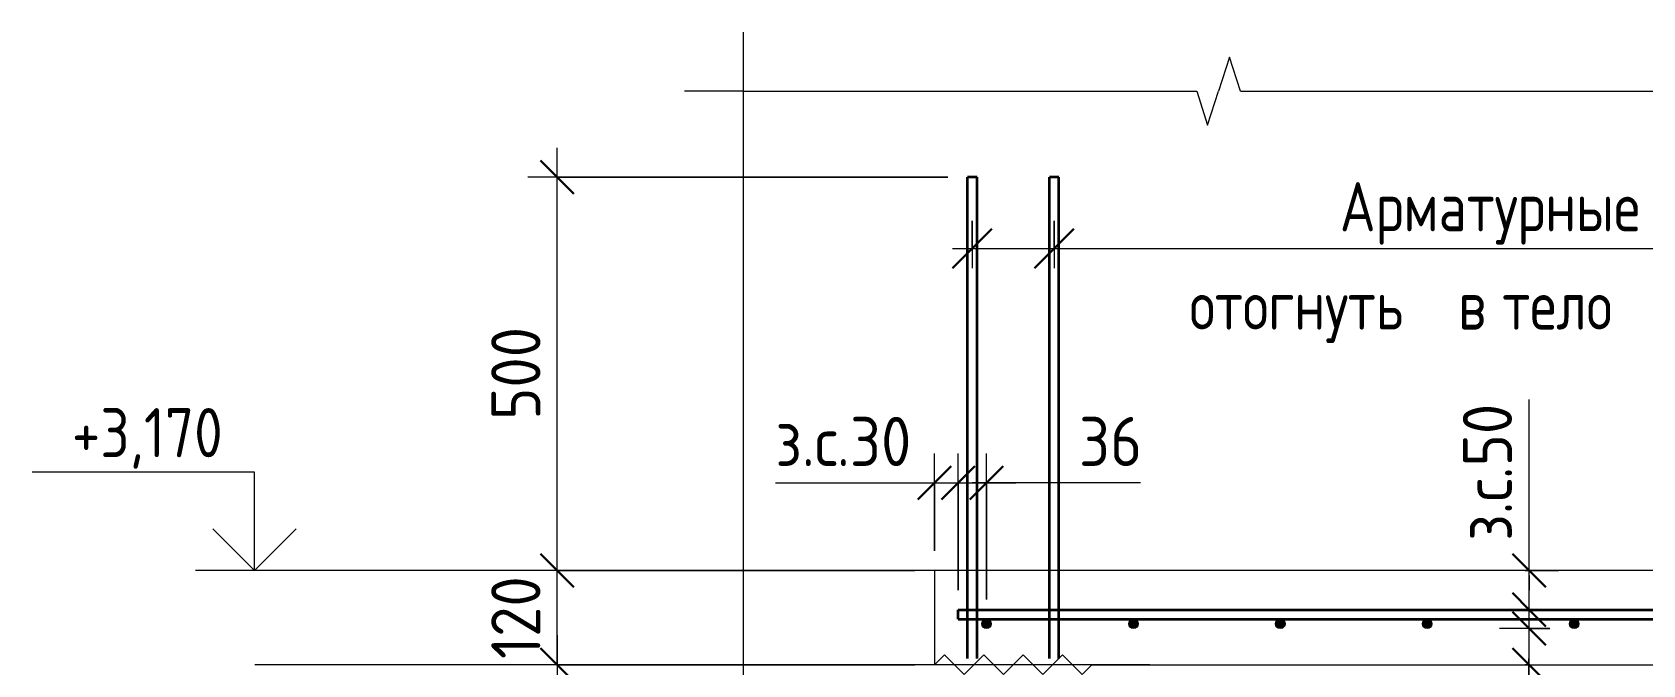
# Model space of a CAD drawing. Header units: millimetres. Extents: x 67134 to 118201, y -4983 to 13821.
# Drawn here: x 111123 to 113171, y 3050 to 3854 of the extents above; entities that cross this region are included whole.
import ezdxf

# ---------------------------------------------------------------- set-up
doc = ezdxf.new("R2010")
doc.units = ezdxf.units.MM
for name, color, linetype, lineweight in [('AA_Dim', 7, 'Continuous', 9), ('AA_Dim-25', 7, 'Continuous', 9), ('AA_Oformlenie', 7, 'Continuous', 9), ('AA_Vinoska', 7, 'Continuous', 9), ('AA_Visotnaya otmetka', 7, 'Continuous', 9), ('AF_Perekritie_Опалубка', 253, 'Continuous', 20), ('KR_Armatura', 7, 'Continuous', 20), ('KR_Armatura_Tonkie', 7, 'Continuous', 20)]:
    doc.layers.add(name, color=color, linetype=linetype, lineweight=lineweight)
doc.styles.add('GOST Common_1', font='GOST_Common.ttf', dxfattribs={"width": 0.85, "height": 62.5})
doc.styles.add('ISOCPEUR_6', font='isocpeur.TTF', dxfattribs={"width": 0.85, "height": 62.5})
doc.styles.add('ISOCPEUR_7', font='isocpeur.TTF', dxfattribs={"width": 0.9, "height": 62.5})
doc.dimstyles.new('00_Точн_3_знака__прозр__2', dxfattribs={"dimscale": 304.8, "dimtxt": 62.672186, "dimasz": 0.139436, "dimexe": 0.123031, "dimexo": 0.082021, "dimgap": 0.008202, "dimtad": 1, "dimdec": 3, "dimrnd": 0.001, "dimdsep": 46, "dimtxsty": 'ISOCPEUR_7', "dimblk1": 'OBLIQUE', "dimblk2": 'OBLIQUE', "dimsah": 1, "dimcen": 0.09, "dimdle": 0.123031, "dimazin": 0, "dimtfac": 1, "dimtdec": 4, "dimtix": 1, "dimtmove": 1, "dimatfit": 3, "dimfxl": 1, "dimtvp": 1, "dimtolj": 1, "dimtzin": 0, "dimlwd": 18, "dimlwe": 18, "dimarcsym": 2})
doc.dimstyles.new('00_Точн_3_знака__прозр__3', dxfattribs={"dimscale": 304.8, "dimtxt": 62.672186, "dimasz": 0.139436, "dimexe": 0.123031, "dimexo": 0.082021, "dimgap": 0.008202, "dimtad": 1, "dimdec": 3, "dimrnd": 0.001, "dimdsep": 46, "dimtxsty": 'ISOCPEUR_7', "dimblk1": 'OBLIQUE', "dimblk2": 'OBLIQUE', "dimsah": 1, "dimcen": 0.09, "dimdle": 0.123031, "dimazin": 0, "dimtfac": 1, "dimtdec": 4, "dimtix": 1, "dimtmove": 0, "dimatfit": 3, "dimfxl": 1, "dimtvp": 1, "dimtolj": 1, "dimtzin": 0, "dimlwd": 18, "dimlwe": 18, "dimarcsym": 2})
doc.dimstyles.new('10_Раскладка_арматуры_с_засечками_1', dxfattribs={"dimscale": 304.8, "dimtxt": 0.18, "dimasz": 0.164042, "dimexe": 0.082021, "dimexo": 0, "dimgap": 0, "dimtad": 1, "dimdec": 3, "dimrnd": 0.001, "dimdsep": 46, "dimtxsty": 'GOST Common_1', "dimblk1": 'OBLIQUE', "dimblk2": 'OBLIQUE', "dimsah": 1, "dimcen": 0.09, "dimdle": 0.082021, "dimazin": 0, "dimtfac": 1, "dimtdec": 4, "dimtix": 1, "dimtmove": 0, "dimatfit": 3, "dimfxl": 1, "dimtvp": 1, "dimtolj": 1, "dimtzin": 0, "dimlwd": 18, "dimlwe": 18, "dimarcsym": 2})

# ---------------------------------------------------------------- blocks, each defined once
blk = doc.blocks.new('011_Прямоугольник обрыва _ЭлУзла_ - 011_Прямоугольник обрыва _ЭлУзла_-4121425-2-2 Армирование')
at = {"layer": 'AA_Oformlenie'}
for p, q in [((-11873.1, 1999), (-11873.1, 3779.4)), ((-11873.1, 3779.4), (-11296.5, 3779.4)), ((-11240.9, 3779.4), (-10088.3, 3779.4))]:
    blk.add_line(p, q, dxfattribs=at)
blk = doc.blocks.new('Последовательность узлов - 3мм масшт20 маскировка-904226-2-2 Армирование')
at = {"layer": 'AA_Oformlenie'}
for p, q in [((-11630, 3050), (-11617.5, 3062.5)), ((-11592.5, 3037.5), (-11617.5, 3062.5)), ((-11580, 3050), (-11567.5, 3062.5)), ((-11542.5, 3037.5), (-11567.5, 3062.5)), ((-11530, 3050), (-11517.5, 3062.5)), ((-11492.5, 3037.5), (-11517.5, 3062.5)), ((-11480, 3050), (-11467.5, 3062.5)), ((-11442.5, 3037.5), (-11467.5, 3062.5)), ((-11580, 3050), (-11592.5, 3037.5)), ((-11530, 3050), (-11542.5, 3037.5)), ((-11480, 3050), (-11492.5, 3037.5)), ((-11430, 3050), (-11442.5, 3037.5))]:
    blk.add_line(p, q, dxfattribs=at)
blk = doc.blocks.new('Высотные отметки - Стрелка вверх-400292-2-2 Армирование')
at = {"layer": 'AA_Vinoska'}
for p, q in [((-12490, -2825), (-12772.5, -2825)), ((-12490, -2950), (-12490, -2825)), ((-12490, -2950), (-12543, -2897)), ((-12490, -2950), (-12436.9, -2897)), ((-12415, -2950), (-12565, -2950))]:
    blk.add_line(p, q, dxfattribs=at)
blk = doc.blocks.new('DIMBLOCK103-2-2 Армирование')
at = {"layer": 'AA_Dim-25', "lineweight": 30}
for p, q in [((111790.8, 3170), (111769.5, 3191.3)), ((111790.8, 3170), (111812, 3148.8)), ((111790.8, 3050), (111769.5, 3071.3)), ((111790.8, 3050), (111812, 3028.8))]:
    blk.add_line(p, q, dxfattribs=at)
at = {"layer": 'AA_Dim-25', "lineweight": 18}
for p, q in [((112245.5, 3170), (111753.3, 3170)), ((111790.8, 3050), (111790.8, 3170)), ((111790.8, 3170), (112245.5, 3170)), ((112245.5, 3050), (111753.3, 3050)), ((111790.8, 3050), (112245.5, 3050))]:
    blk.add_line(p, q, dxfattribs=at)
at = {"layer": 'AA_Dim-25', "color": 0, "lineweight": 18, "insert": (111706.9, 3057.4), "char_height": 62.5, "width": 126.29, "attachment_point": 1, "rotation": 90, "line_spacing_factor": 1.135194, "style": 'ISOCPEUR_7'}
blk.add_mtext('120', dxfattribs=at)
blk = doc.blocks.new('_Oblique')
at = {"color": 0, "linetype": 'ByBlock', "lineweight": -2}
blk.add_line((-0.5, -0.5), (0.5, 0.5), dxfattribs=at)
blk = doc.blocks.new('DIMBLOCK104-2-2 Армирование')
at = {"layer": 'AA_Dim-25', "lineweight": 18}
for p, q in [((111790.8, 3170), (111790.8, 3707.5)), ((112287.5, 3670), (111753.3, 3670)), ((111790.8, 3670), (112287.5, 3670)), ((112245.5, 3170), (111753.3, 3170)), ((111790.8, 3170), (112245.5, 3170))]:
    blk.add_line(p, q, dxfattribs=at)
at = {"layer": 'AA_Dim-25', "lineweight": 30}
for p, q in [((111790.8, 3670), (111769.5, 3691.2)), ((111790.8, 3670), (111812, 3648.8)), ((111790.8, 3170), (111769.5, 3191.3)), ((111790.8, 3170), (111812, 3148.8))]:
    blk.add_line(p, q, dxfattribs=at)
at = {"layer": 'AA_Dim-25', "color": 0, "lineweight": 18, "insert": (111706.9, 3361.5), "char_height": 62.5, "width": 140.48, "attachment_point": 1, "rotation": 90, "line_spacing_factor": 1.135194, "style": 'ISOCPEUR_7'}
blk.add_mtext('500', dxfattribs=at)
blk = doc.blocks.new('DIMBLOCK105-2-2 Армирование')
at = {"layer": 'AA_Dim-25', "lineweight": 18}
for p, q in [((111790.8, 3087.5), (111790.8, 2962.5)), ((112245.5, 3050), (111753.3, 3050)), ((111790.8, 3050), (112245.5, 3050)), ((111688.7, 2994.4), (111790.8, 3025)), ((111688.7, 2891.3), (111688.7, 2994.4)), ((112275.5, 3000), (111753.3, 3000)), ((111790.8, 3000), (112275.5, 3000))]:
    blk.add_line(p, q, dxfattribs=at)
at = {"layer": 'AA_Dim-25', "lineweight": 30}
for p, q in [((111790.8, 3050), (111769.5, 3071.3)), ((111790.8, 3050), (111812, 3028.8)), ((111790.8, 3000), (111769.5, 3021.3)), ((111790.8, 3000), (111812, 2978.8))]:
    blk.add_line(p, q, dxfattribs=at)
at = {"layer": 'AA_Dim-25', "color": 0, "lineweight": 18, "insert": (111604.8, 2891.3), "char_height": 62.5, "width": 93.654, "attachment_point": 1, "rotation": 90, "line_spacing_factor": 1.135194, "style": 'ISOCPEUR_7'}
blk.add_mtext('50', dxfattribs=at)
blk = doc.blocks.new('DIMBLOCK113-2-2 Армирование')
at = {"layer": 'AA_Dim-25', "lineweight": 18}
for p, q in [((113026.5, 3012.5), (113026.5, 3133.5)), ((113052.7, 3096), (112989, 3096)), ((113026.5, 3096), (113052.7, 3096)), ((113026.1, 3044.1), (113026.5, 3073)), ((113021.5, 3050), (113064, 3050)), ((113026.5, 3050), (113021.5, 3050)), ((113026.1, 2834.6), (113026.1, 3044.1))]:
    blk.add_line(p, q, dxfattribs=at)
at = {"layer": 'AA_Dim-25', "lineweight": 30}
for p, q in [((113026.5, 3096), (113005.3, 3117.3)), ((113026.5, 3096), (113047.8, 3074.8)), ((113026.5, 3050), (113005.3, 3071.3)), ((113026.5, 3050), (113047.8, 3028.8))]:
    blk.add_line(p, q, dxfattribs=at)
at = {"layer": 'AA_Dim-25', "color": 0, "lineweight": 18, "insert": (112942.2, 2834.6), "char_height": 62.5, "width": 221.363, "attachment_point": 1, "rotation": 90, "line_spacing_factor": 1.135194, "style": 'ISOCPEUR_7'}
blk.add_mtext('з.с.46', dxfattribs=at)
blk = doc.blocks.new('DIMBLOCK114-2-2 Армирование')
at = {"layer": 'AA_Dim-25', "lineweight": 18}
for p, q in [((113026.1, 3387.5), (113026.1, 3182.7)), ((113026.5, 3082.5), (113026.5, 3207.5)), ((113026.1, 3182.7), (113026.5, 3145)), ((113021.5, 3170), (113064, 3170)), ((113026.5, 3170), (113021.5, 3170)), ((113021.5, 3120), (113064, 3120)), ((113026.5, 3120), (113021.5, 3120))]:
    blk.add_line(p, q, dxfattribs=at)
at = {"layer": 'AA_Dim-25', "lineweight": 30}
for p, q in [((113026.5, 3170), (113005.3, 3191.3)), ((113026.5, 3170), (113047.8, 3148.8)), ((113026.5, 3120), (113005.3, 3141.3)), ((113026.5, 3120), (113047.8, 3098.8))]:
    blk.add_line(p, q, dxfattribs=at)
at = {"layer": 'AA_Dim-25', "color": 0, "lineweight": 18, "insert": (112942.2, 3207.7), "char_height": 62.5, "width": 215.687, "attachment_point": 1, "rotation": 90, "line_spacing_factor": 1.135194, "style": 'ISOCPEUR_7'}
blk.add_mtext('з.с.50', dxfattribs=at)
blk = doc.blocks.new('DIMBLOCK115-2-2 Армирование')
at = {"layer": 'AA_Dim-25', "lineweight": 18}
for p, q in [((112270.5, 3195), (112270.5, 3318.7)), ((112300.5, 3145), (112300.5, 3318.7)), ((112068.2, 3281.2), (112272.9, 3281.2)), ((112233, 3281.2), (112300.5, 3281.2)), ((112270.5, 3281.2), (112270.5, 3195)), ((112272.9, 3281.2), (112285.5, 3281.2)), ((112300.5, 3281.2), (112300.5, 3145))]:
    blk.add_line(p, q, dxfattribs=at)
at = {"layer": 'AA_Dim-25', "lineweight": 30}
for p, q in [((112270.5, 3281.2), (112291.8, 3302.5)), ((112300.5, 3281.2), (112321.8, 3302.5)), ((112270.5, 3281.2), (112249.3, 3260)), ((112300.5, 3281.2), (112279.3, 3260))]:
    blk.add_line(p, q, dxfattribs=at)
at = {"layer": 'AA_Dim-25', "color": 0, "lineweight": 18, "insert": (112068.2, 3365.2), "char_height": 62.5, "width": 215.687, "attachment_point": 1, "line_spacing_factor": 1.135194, "style": 'ISOCPEUR_7'}
blk.add_mtext('з.с.30', dxfattribs=at)
blk = doc.blocks.new('DIMBLOCK116-2-2 Армирование')
at = {"layer": 'AA_Dim-25', "lineweight": 18}
for p, q in [((112300.5, 3145), (112300.5, 3318.7)), ((112336.5, 3133), (112336.5, 3318.7)), ((112300.5, 3281.2), (112374, 3281.2)), ((112300.5, 3281.2), (112300.5, 3145)), ((112429.1, 3281.2), (112318.5, 3281.2)), ((112336.5, 3281.2), (112336.5, 3133)), ((112532.2, 3281.2), (112429.1, 3281.2))]:
    blk.add_line(p, q, dxfattribs=at)
at = {"layer": 'AA_Dim-25', "lineweight": 30}
for p, q in [((112300.5, 3281.2), (112321.8, 3302.5)), ((112336.5, 3281.2), (112357.8, 3302.5)), ((112300.5, 3281.2), (112279.3, 3260)), ((112336.5, 3281.2), (112315.3, 3260))]:
    blk.add_line(p, q, dxfattribs=at)
at = {"layer": 'AA_Dim-25', "color": 0, "lineweight": 18, "insert": (112454.1, 3365.2), "char_height": 62.5, "width": 93.654, "attachment_point": 1, "line_spacing_factor": 1.135194, "style": 'ISOCPEUR_7'}
blk.add_mtext('36', dxfattribs=at)
blk = doc.blocks.new('010_Текст с выноской - Текст 2 строки-4111793-2-2 Армирование')
at = {"layer": 'AA_Vinoska'}
blk.add_line((-11321.2, 3579.2), (-10196.2, 3579.2), dxfattribs=at)
blk = doc.blocks.new('DIMBLOCK121-2-2 Армирование')
at = {"layer": 'AA_Dim-25', "lineweight": 18}
for p, q in [((112318.5, 3614.5), (112318.5, 3554.2)), ((112318.5, 3579.2), (112318.5, 3614.5)), ((112422.5, 3614.5), (112422.5, 3554.2)), ((112422.5, 3579.2), (112422.5, 3614.5)), ((112293.5, 3579.2), (112447.5, 3579.2))]:
    blk.add_line(p, q, dxfattribs=at)
at = {"layer": 'AA_Dim-25', "lineweight": 30}
for p, q in [((112318.5, 3579.2), (112343.5, 3604.2)), ((112422.5, 3579.2), (112447.5, 3604.2)), ((112318.5, 3579.2), (112293.5, 3554.2)), ((112422.5, 3579.2), (112397.5, 3554.2))]:
    blk.add_line(p, q, dxfattribs=at)

msp = doc.modelspace()

# ---------------------------------------------------------------- hatches: boundary and pattern name
at = {"layer": 'KR_Armatura'}
h = msp.add_hatch(color=256, dxfattribs=at)
edge = h.paths.add_edge_path()
edge.add_arc((112336.5429, 3102), 6, 0, 360)
for points in [[(112333.5429, 3096.8038), (112339.5429, 3096.8038), (112342.5429, 3102), (112339.5429, 3107.1962), (112333.5429, 3107.1962), (112330.5429, 3102)], [(112520.3429, 3096.8038), (112526.3429, 3096.8038), (112529.3429, 3102), (112526.3429, 3107.1962), (112520.3429, 3107.1962), (112517.3429, 3102)], [(112707.1429, 3096.8038), (112713.1429, 3096.8038), (112716.1429, 3102), (112713.1429, 3107.1962), (112707.1429, 3107.1962), (112704.1429, 3102)], [(112893.9429, 3096.8038), (112899.9429, 3096.8038), (112902.9429, 3102), (112899.9429, 3107.1962), (112893.9429, 3107.1962), (112890.9429, 3102)], [(113080.7429, 3096.8038), (113086.7429, 3096.8038), (113089.7429, 3102), (113086.7429, 3107.1962), (113080.7429, 3107.1962), (113077.7429, 3102)]]:
    msp.add_hatch(color=256, dxfattribs=at).paths.add_polyline_path(points)
h = msp.add_hatch(color=256, dxfattribs=at)
edge = h.paths.add_edge_path()
edge.add_arc((112523.3429, 3102), 6, 0, 360)
h = msp.add_hatch(color=256, dxfattribs=at)
edge = h.paths.add_edge_path()
edge.add_arc((112710.1429, 3102), 6, 0, 360)
h = msp.add_hatch(color=256, dxfattribs=at)
edge = h.paths.add_edge_path()
edge.add_arc((112896.9429, 3102), 6, 0, 360)
h = msp.add_hatch(color=256, dxfattribs=at)
edge = h.paths.add_edge_path()
edge.add_arc((113083.7429, 3102), 6, 0, 360)

# ---------------------------------------------------------------- linework, layer by layer
at = {"layer": 'AA_Vinoska'}
for p, q in [((112027.4019, 3779.3723), (112027.4019, 3854.3723)), ((112645.5772, 3822.6974), (112631.5, 3779.3723)), ((112659.6544, 3779.3723), (112645.5772, 3822.6974)), ((112027.4019, 3779.3723), (111952.4019, 3779.3723)), ((112604, 3779.3723), (112617.75, 3736.071)), ((112617.75, 3736.071), (112631.5, 3779.3723)), ((112447.2516, 3579.174), (112579.3275, 3579.174))]:
    msp.add_line(p, q, dxfattribs=at)
at = {"layer": 'AA_Visotnaya otmetka'}
for p, q in [((112847.309, 3170), (111405.7571, 3170)), ((112847.309, 3170), (112847.309, 3170)), ((112544.2357, 3050), (111406.4943, 3050)), ((112544.2357, 3050), (112544.2357, 3050))]:
    msp.add_line(p, q, dxfattribs=at)
at = {"layer": 'AF_Perekritie_Опалубка'}
for p, q in [((112312.5429, 3170), (112270.5429, 3170)), ((112270.5429, 3170), (112270.5429, 3050)), ((112324.5429, 3170), (112312.5429, 3170)), ((112416.5429, 3170), (112324.5429, 3170)), ((112428.5429, 3170), (112416.5429, 3170)), ((114270.5429, 3170), (112428.5429, 3170)), ((112470.5429, 3050), (114270.5429, 3050))]:
    msp.add_line(p, q, dxfattribs=at)
at = {"layer": 'KR_Armatura'}
for p, q in [((112333.5429, 3107.1962), (112330.5429, 3102)), ((112330.5429, 3102), (112333.5429, 3096.8038)), ((112339.5429, 3107.1962), (112333.5429, 3107.1962)), ((112333.5429, 3096.8038), (112339.5429, 3096.8038)), ((112342.5429, 3102), (112339.5429, 3107.1962)), ((112339.5429, 3096.8038), (112342.5429, 3102)), ((112520.3429, 3107.1962), (112517.3429, 3102)), ((112517.3429, 3102), (112520.3429, 3096.8038)), ((112526.3429, 3107.1962), (112520.3429, 3107.1962)), ((112520.3429, 3096.8038), (112526.3429, 3096.8038)), ((112529.3429, 3102), (112526.3429, 3107.1962)), ((112526.3429, 3096.8038), (112529.3429, 3102)), ((112707.1429, 3107.1962), (112704.1429, 3102)), ((112704.1429, 3102), (112707.1429, 3096.8038)), ((112713.1429, 3107.1962), (112707.1429, 3107.1962)), ((112707.1429, 3096.8038), (112713.1429, 3096.8038)), ((112716.1429, 3102), (112713.1429, 3107.1962)), ((112713.1429, 3096.8038), (112716.1429, 3102)), ((112893.9429, 3107.1962), (112890.9429, 3102)), ((112890.9429, 3102), (112893.9429, 3096.8038)), ((112899.9429, 3107.1962), (112893.9429, 3107.1962)), ((112893.9429, 3096.8038), (112899.9429, 3096.8038)), ((112902.9429, 3102), (112899.9429, 3107.1962)), ((112899.9429, 3096.8038), (112902.9429, 3102)), ((113080.7429, 3107.1962), (113077.7429, 3102)), ((113077.7429, 3102), (113080.7429, 3096.8038)), ((113086.7429, 3107.1962), (113080.7429, 3107.1962)), ((113080.7429, 3096.8038), (113086.7429, 3096.8038)), ((113089.7429, 3102), (113086.7429, 3107.1962)), ((113086.7429, 3096.8038), (113089.7429, 3102))]:
    msp.add_line(p, q, dxfattribs=at)
for centre in [(112336.5429, 3102), (112523.3429, 3102), (112710.1429, 3102), (112896.9429, 3102), (113083.7429, 3102)]:
    msp.add_circle(centre, 6, dxfattribs=at)
at = {"layer": 'KR_Armatura_Tonkie', "lineweight": 35}
for p, q in [((112324.5429, 3670), (112312.5429, 3670)), ((112312.5429, 3058), (112312.5429, 3670)), ((112324.5429, 3058), (112324.5429, 3670)), ((112428.5429, 3670), (112416.5429, 3670)), ((112416.5429, 3058), (112416.5429, 3670)), ((112428.5429, 3058), (112428.5429, 3670)), ((112300.5429, 3120), (114240.5429, 3120)), ((112300.5429, 3108), (112300.5429, 3120)), ((112300.5429, 3108), (114240.5429, 3108))]:
    msp.add_line(p, q, dxfattribs=at)

# ---------------------------------------------------------------- block references
at = {"layer": 'AA_Oformlenie'}
for name in ['011_Прямоугольник обрыва _ЭлУзла_ - 011_Прямоугольник обрыва _ЭлУзла_-4121425-2-2 Армирование', 'Последовательность узлов - 3мм масшт20 маскировка-904226-2-2 Армирование']:
    msp.add_blockref(name, (123900.5429, 0), dxfattribs=at)
at = {"layer": 'AA_Vinoska'}
msp.add_blockref('010_Текст с выноской - Текст 2 строки-4111793-2-2 Армирование', (123900.5429, 0), dxfattribs=at)
at = {"layer": 'AA_Visotnaya otmetka'}
msp.add_blockref('Высотные отметки - Стрелка вверх-400292-2-2 Армирование', (123895.7146, 6120), dxfattribs=at)

# ---------------------------------------------------------------- texts
at = {"layer": 'AA_Vinoska', "char_height": 62.5, "attachment_point": 1, "style": 'GOST Common_1'}
for s, insert, width in [('Арматурные', (112785.7908, 3663.7316), 499.15068), ('\\fGOST Common|b0|i0|c204|p34|;\\W.85; ', (112917.9348, 3538.7316), 22.146617), ('\\fGOST Common|b0|i0|c204|p34|;\\W.85; ', (112974.1588, 3538.7316), 22.146617), ('\\fGOST Common|b0|i0|c204|p34|;\\W.85; ', (113154.0755, 3538.7316), 22.146617), ('отогнуть', (112594.6471, 3538.7316), 391.824766), ('\\fGOST Common|b0|i0|c204|p34|;\\W.85;в', (112936.2076, 3538.7316), 45.99682), ('тело', (112992.4316, 3538.7316), 195.912383)]:
    msp.add_mtext(s, dxfattribs=dict(at, insert=insert, width=width))
at = {"layer": 'AA_Visotnaya otmetka', "insert": (111173.626, 3376.4199), "char_height": 62.5, "width": 227.11473, "attachment_point": 1, "line_spacing_factor": 1.135194, "style": 'ISOCPEUR_6'}
msp.add_mtext('+3,170', dxfattribs=at)

# ---------------------------------------------------------------- dimensions: what is measured, and where the dimension line sits
at = {"layer": 'AA_Dim', "lineweight": 18}
for base, p1, p2, override, picture, middle in [((111790.7795, 3670), (112270.5429, 3170), (112312.5429, 3670), {"dimpost": '<>', "dimfxl": 501.760899}, 'DIMBLOCK104-2-2 Армирование', (111757.0295, 3420)), ((111790.7795, 3170), (112270.5429, 3050), (112270.5429, 3170), {"dimpost": '<>', "dimfxl": 120}, 'DIMBLOCK103-2-2 Армирование', (111757.0295, 3110))]:
    dim = msp.add_linear_dim(base=base, p1=p1, p2=p2, angle=90, dimstyle='00_Точн_3_знака__прозр__3', override=override, dxfattribs=at)
    dim.commit()
    dim.dimension.update_dxf_attribs({"geometry": picture, "text_midpoint": middle})
dim = msp.add_linear_dim(base=(112422.5429, 3579.1877), p1=(112318.5429, 3614.5431), p2=(112422.5429, 3614.5431), dimstyle='10_Раскладка_арматуры_с_засечками_1', override={"dimpost": '<>', "dimfxl": 104}, dxfattribs=at)
dim.commit()
dim.dimension.update_dxf_attribs({"geometry": 'DIMBLOCK121-2-2 Армирование', "text_midpoint": (112370.5429, 3610.4377)})
for base, p1, p2, override, picture, middle in [((113026.5332, 3170), (112996.4812, 3120), (112996.4812, 3170), {"dimpost": 'з.с.<>', "dimfxl": 50}, 'DIMBLOCK114-2-2 Армирование', (112983.8833, 3315.5812)), ((113026.5332, 3096), (112996.4812, 3050), (113077.7429, 3096), {"dimpost": 'з.с.<>', "dimfxl": 93.378061}, 'DIMBLOCK113-2-2 Армирование', (112983.8833, 2945.2755)), ((111790.7795, 3000), (112270.5429, 3050), (112300.5429, 3000), {"dimpost": '<>', "dimfxl": 58.309519}, 'DIMBLOCK105-2-2 Армирование', (111646.4702, 2938.1496))]:
    dim = msp.add_linear_dim(base=base, p1=p1, p2=p2, angle=90, dimstyle='00_Точн_3_знака__прозр__2', override=override, dxfattribs=at)
    dim.commit()
    dim.dimension.update_dxf_attribs({"geometry": picture, "text_midpoint": middle, "dimtype": 160, "text_rotation": 90})
for base, p1, p2, override, picture, middle in [((112300.5429, 3281.2165), (112270.5429, 3170), (112300.5429, 3120), {"dimpost": 'з.с.<>', "dimfxl": 58.309519}, 'DIMBLOCK115-2-2 Армирование', (112176.0163, 3323.4887)), ((112336.5429, 3281.2165), (112300.5429, 3120), (112336.5429, 3108), {"dimpost": '<>', "dimfxl": 37.947332}, 'DIMBLOCK116-2-2 Армирование', (112500.9353, 3323.4887))]:
    dim = msp.add_linear_dim(base=base, p1=p1, p2=p2, dimstyle='00_Точн_3_знака__прозр__2', override=override, dxfattribs=at)
    dim.commit()
    dim.dimension.update_dxf_attribs({"geometry": picture, "text_midpoint": middle, "dimtype": 160})

doc.saveas('drawing.dxf')
